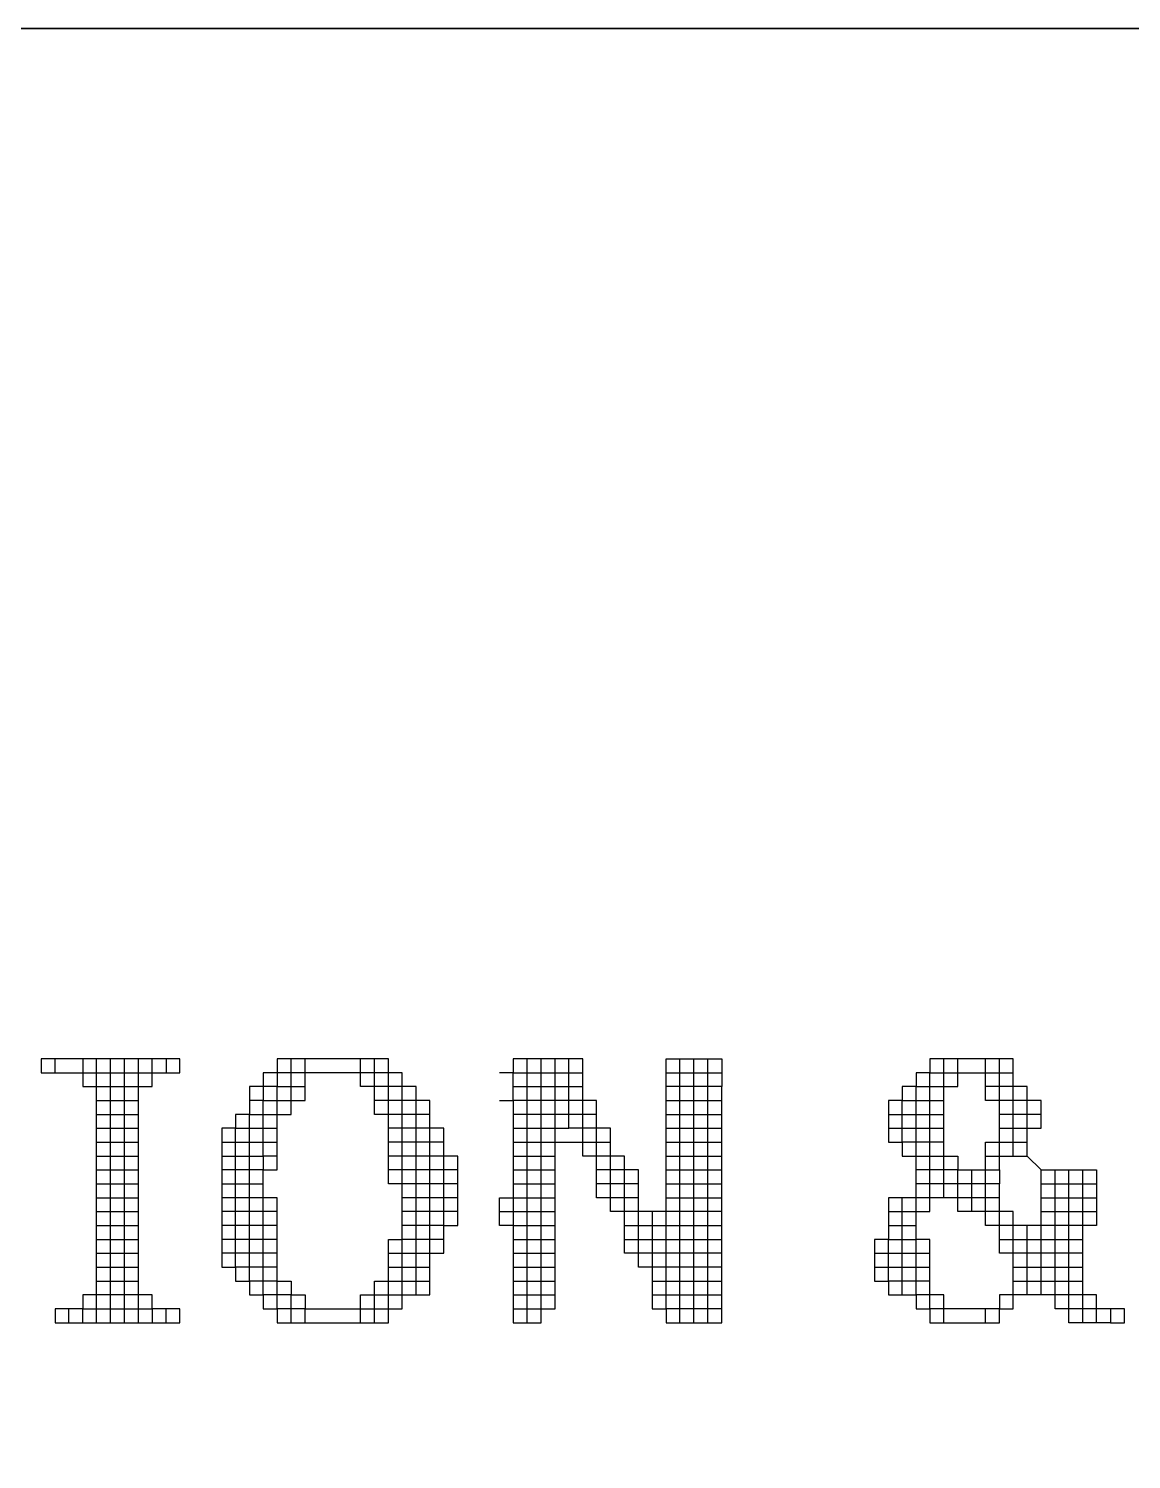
# Model space of a CAD drawing. Header units: millimetres. Extents: x 0 to 420, y 0 to 297.
# Drawn here: x 392.28 to 399.16, y 74.66 to 83.59 of the extents above; entities that cross this region are included whole.
import ezdxf
from ezdxf.enums import TextEntityAlignment as Align

# ---------------------------------------------------------------- set-up
doc = ezdxf.new("R2010")
doc.units = ezdxf.units.MM
doc.layers.add('GPDRAW', color=1, linetype='Continuous')
doc.layers.add('TEXT', color=255, linetype='Continuous')
doc.styles.add('ECL', font='SIMFANG_2312.TTF', dxfattribs={"width": 0.7, "height": 3})

# ---------------------------------------------------------------- blocks, each defined once
blk = doc.blocks.new('gpdraw')
at = {"color": 2}
blk.add_lwpolyline([(912.3076, -4.1132), (1041.8076, -4.1132), (1041.8076, -82.6999), (912.3076, -82.6999)], close=True, dxfattribs=at)
blk = doc.blocks.new('*U125')
at = {"color": 252, "linetype": 'Continuous'}
for points in [[(35.822, 6.504), (35.822, 6.355), (35.97, 6.355), (35.97, 6.504), (34.485, 6.504), (34.485, 6.355), (34.634, 6.355), (34.634, 6.504)], [(38.495, 5.167), (38.346, 5.167), (38.198, 5.167), (38.198, 5.316), (38.198, 5.464), (38.198, 5.613), (38.198, 5.761), (38.198, 5.91), (38.049, 5.91), (38.049, 6.058), (38.049, 6.207), (38.049, 6.355), (38.049, 6.504)]]:
    blk.add_lwpolyline(points, dxfattribs=at)
at = {"color": 251, "linetype": 'Continuous'}
for points in [[(34.931, 6.504), (34.931, 6.355), (34.931, 6.207), (35.079, 6.207), (35.228, 6.207), (35.376, 6.207), (35.525, 6.207), (35.673, 6.207), (35.673, 6.355), (35.673, 6.504)], [(45.177, 3.979), (45.177, 4.128), (45.177, 4.276), (45.177, 4.425), (45.177, 4.573), (45.177, 4.722), (45.177, 4.87), (45.177, 5.019), (45.177, 5.167), (45.177, 5.316), (45.029, 5.464), (45.029, 5.613), (45.029, 5.761), (45.177, 5.761), (45.177, 5.91), (45.029, 5.91), (45.029, 6.058), (45.029, 6.207), (44.88, 6.207), (44.88, 6.355), (44.88, 6.504), (43.989, 6.504), (43.989, 6.355), (43.841, 6.355), (43.841, 6.207), (43.692, 6.207), (43.692, 6.058), (43.544, 6.058), (43.544, 5.91), (43.544, 5.761), (43.544, 5.613), (43.692, 5.613), (43.692, 5.464), (43.841, 5.464), (43.989, 5.464), (44.138, 5.464), (44.286, 5.464), (44.286, 5.316), (44.583, 5.316), (44.583, 5.464), (44.583, 5.613), (44.732, 5.613), (44.88, 5.613), (45.029, 5.613)], [(45.177, 5.316), (45.771, 5.316), (45.771, 5.167), (45.771, 5.019), (45.771, 4.87), (45.771, 4.722), (45.623, 4.722), (45.474, 4.722), (45.326, 4.722), (45.177, 4.722), (44.88, 4.722), (44.732, 4.722), (44.583, 4.722), (44.583, 4.87), (44.435, 4.87), (44.286, 4.87), (44.286, 5.019), (44.138, 5.019), (43.989, 5.019), (43.841, 5.019), (43.544, 5.019), (43.544, 4.87), (43.544, 4.722), (43.544, 4.573), (43.395, 4.573), (43.395, 4.425), (43.395, 4.276), (43.395, 4.128), (43.544, 4.128), (43.544, 3.979), (43.692, 3.979), (43.841, 3.979), (43.841, 3.831), (43.989, 3.831), (43.989, 3.682), (44.138, 3.682), (44.286, 3.682), (44.435, 3.682), (44.583, 3.682), (44.583, 3.831)], [(38.049, 3.682), (38.049, 3.831), (38.198, 3.831), (38.198, 3.979), (38.198, 4.128), (38.198, 4.276), (38.198, 4.425), (38.198, 4.573), (38.346, 4.573)], [(34.782, 3.682), (34.931, 3.682), (35.079, 3.682), (35.228, 3.682), (35.376, 3.682), (35.525, 3.682), (35.673, 3.682), (35.822, 3.682), (35.822, 3.831)]]:
    blk.add_lwpolyline(points, dxfattribs=at)
at = {"color": 217, "linetype": 'Continuous'}
blk.add_lwpolyline([(35.079, 3.682), (35.079, 3.831), (35.079, 3.979), (35.079, 4.128), (35.079, 4.276), (35.079, 4.425), (35.079, 4.573), (35.079, 4.722), (35.079, 4.87), (35.079, 5.019), (35.079, 5.167), (35.079, 5.316), (35.079, 5.464), (35.079, 5.613), (35.079, 5.761), (35.079, 5.91), (35.079, 6.058), (35.079, 6.207), (35.079, 6.355), (35.079, 6.504)], dxfattribs=at)
at = {"color": 166, "linetype": 'Continuous'}
for points in [[(35.228, 3.682), (35.228, 3.831), (35.228, 3.979), (35.228, 4.128), (35.228, 4.276), (35.228, 4.425), (35.228, 4.573), (35.228, 4.722), (35.228, 4.87), (35.228, 5.019), (35.228, 5.167), (35.228, 5.316), (35.228, 5.464), (35.228, 5.613), (35.228, 5.761), (35.228, 5.91), (35.228, 6.058), (35.228, 6.207), (35.228, 6.355), (35.228, 6.504)], [(39.534, 6.207), (39.683, 6.207), (39.831, 6.207), (39.98, 6.207), (40.128, 6.207), (40.277, 6.207)], [(45.771, 3.682), (45.771, 3.831), (45.623, 3.831), (45.474, 3.831), (45.474, 3.979), (45.474, 4.128), (45.474, 4.276), (45.474, 4.425), (45.474, 4.573), (45.474, 4.722), (45.474, 4.87), (45.474, 5.019), (45.474, 5.167), (45.474, 5.316)], [(38.495, 3.979), (38.495, 4.128), (38.495, 4.276), (38.495, 4.425), (38.495, 4.573), (38.495, 4.722), (38.495, 4.87), (38.495, 5.019), (38.495, 5.167)]]:
    blk.add_lwpolyline(points, dxfattribs=at)
at = {"color": 156, "linetype": 'Continuous'}
for points in [[(35.376, 3.682), (35.376, 3.831), (35.376, 3.979), (35.376, 4.128), (35.376, 4.276), (35.376, 4.425), (35.376, 4.573), (35.376, 4.722), (35.376, 4.87), (35.376, 5.019), (35.376, 5.167), (35.376, 5.316), (35.376, 5.464), (35.376, 5.613), (35.376, 5.761), (35.376, 5.91), (35.376, 6.058), (35.376, 6.207), (35.376, 6.355), (35.376, 6.504)], [(39.534, 3.831), (39.683, 3.831), (39.831, 3.831), (39.831, 3.979), (39.831, 4.128), (39.831, 4.276), (39.831, 4.425), (39.831, 4.573), (39.831, 4.722), (39.831, 4.87), (39.831, 5.019), (39.831, 5.167), (39.831, 5.316), (39.831, 5.464), (39.831, 5.613), (39.831, 5.761), (39.831, 5.91), (39.831, 6.058), (39.831, 6.207), (39.831, 6.355), (39.831, 6.504)], [(41.465, 3.682), (41.465, 3.831), (41.465, 3.979), (41.465, 4.128), (41.465, 4.276), (41.465, 4.425), (41.465, 4.573), (41.465, 4.722), (41.465, 4.87), (41.465, 5.019), (41.465, 5.167), (41.465, 5.316), (41.465, 5.464), (41.465, 5.613), (41.465, 5.761), (41.465, 5.91), (41.465, 6.058), (41.465, 6.207), (41.465, 6.355), (41.465, 6.504)], [(38.792, 4.722), (38.643, 4.722), (38.643, 4.87), (38.495, 4.87), (38.346, 4.87)]]:
    blk.add_lwpolyline(points, dxfattribs=at)
at = {"color": 165, "linetype": 'Continuous'}
for points in [[(35.525, 3.682), (35.525, 3.831), (35.525, 3.979), (35.525, 4.128), (35.525, 4.276), (35.525, 4.425), (35.525, 4.573), (35.525, 4.722), (35.525, 4.87), (35.525, 5.019), (35.525, 5.167), (35.525, 5.316), (35.525, 5.464), (35.525, 5.613), (35.525, 5.761), (35.525, 5.91), (35.525, 6.058), (35.525, 6.207), (35.525, 6.355), (35.525, 6.504)], [(37.01, 5.464), (37.01, 5.613), (37.01, 5.761), (37.01, 5.91), (37.01, 6.058), (37.158, 6.058), (37.158, 6.207), (37.158, 6.355), (37.158, 6.504)], [(41.762, 4.276), (41.613, 4.276), (41.465, 4.276), (41.316, 4.276), (41.168, 4.276), (41.019, 4.276), (40.871, 4.276), (40.871, 4.425), (40.722, 4.425), (40.722, 4.573), (40.722, 4.722), (40.722, 4.87), (40.722, 5.019), (40.574, 5.019), (40.425, 5.019), (40.425, 5.167), (40.425, 5.316), (40.425, 5.464), (40.425, 5.613), (40.425, 5.761), (40.425, 5.91), (40.425, 6.058), (40.277, 6.058), (40.277, 6.207), (40.277, 6.355), (40.277, 6.504), (39.534, 6.504), (39.534, 6.355), (39.386, 6.355)], [(41.613, 3.682), (41.613, 3.831), (41.613, 3.979), (41.613, 4.128), (41.613, 4.276), (41.613, 4.425), (41.613, 4.573), (41.613, 4.722), (41.613, 4.87), (41.613, 5.019), (41.613, 5.167), (41.613, 5.316), (41.613, 5.464), (41.613, 5.613), (41.613, 5.761), (41.613, 5.91), (41.613, 6.058), (41.613, 6.207), (41.613, 6.355), (41.613, 6.504)], [(44.138, 5.019), (44.138, 5.167), (44.138, 5.316), (44.138, 5.464), (44.138, 5.613), (44.138, 5.761), (44.138, 5.91), (44.138, 6.058), (44.138, 6.207), (44.138, 6.355), (44.138, 6.504)], [(36.861, 5.019), (36.861, 5.167), (36.861, 5.316), (36.713, 5.316), (36.564, 5.316), (36.416, 5.316)], [(37.01, 4.87), (36.861, 4.87), (36.861, 5.019), (36.713, 5.019), (36.564, 5.019), (36.416, 5.019)], [(37.01, 4.722), (36.861, 4.722), (36.861, 4.87), (36.713, 4.87), (36.564, 4.87), (36.416, 4.87)], [(37.01, 4.128), (37.158, 4.128), (37.158, 3.979), (37.307, 3.979), (37.307, 3.831), (37.901, 3.831), (37.901, 3.979), (38.049, 3.979), (38.049, 4.128), (38.198, 4.128), (38.346, 4.128), (38.495, 4.128), (38.643, 4.128)]]:
    blk.add_lwpolyline(points, dxfattribs=at)
at = {"color": 175, "linetype": 'Continuous'}
for points in [[(36.416, 5.464), (36.564, 5.464), (36.564, 5.613), (36.713, 5.613), (36.713, 5.761), (36.861, 5.761), (36.861, 5.91), (37.01, 5.91), (37.158, 5.91), (37.158, 6.058), (37.307, 6.058), (37.307, 6.207), (37.307, 6.355), (37.307, 6.504)], [(37.901, 3.682), (37.901, 3.831), (38.049, 3.831), (38.049, 3.979), (38.198, 3.979), (38.346, 3.979), (38.495, 3.979), (38.643, 3.979), (38.643, 4.128), (38.643, 4.276), (38.643, 4.425), (38.792, 4.425), (38.792, 4.573), (38.792, 4.722), (38.792, 4.87), (38.792, 5.019), (38.792, 5.167), (38.792, 5.316), (38.792, 5.464), (38.792, 5.613), (38.792, 5.761), (38.643, 5.761), (38.643, 5.91), (38.495, 5.91), (38.495, 6.058), (38.495, 6.207), (38.346, 6.207), (38.346, 6.355), (38.198, 6.355), (38.198, 6.504), (37.01, 6.504), (37.01, 6.355), (36.861, 6.355), (36.861, 6.207), (36.713, 6.207), (36.713, 6.058), (36.713, 5.91), (36.564, 5.91), (36.564, 5.761), (36.416, 5.761), (36.416, 5.613), (36.416, 5.464), (36.416, 5.316), (36.416, 5.167), (36.416, 5.019), (36.416, 4.87), (36.416, 4.722), (36.416, 4.573), (36.416, 4.425), (36.416, 4.276), (36.564, 4.276), (36.564, 4.128), (36.713, 4.128), (36.713, 3.979), (36.861, 3.979), (36.861, 3.831), (37.01, 3.831), (37.01, 3.682), (37.158, 3.682), (37.307, 3.682), (37.455, 3.682), (37.604, 3.682), (37.752, 3.682), (37.901, 3.682), (38.049, 3.682), (38.198, 3.682), (38.198, 3.831), (38.346, 3.831), (38.346, 3.979), (38.346, 4.128), (38.346, 4.276), (38.346, 4.425), (38.346, 4.573), (38.346, 4.722), (38.346, 4.87), (38.346, 5.019), (38.346, 5.167), (38.346, 5.316), (38.346, 5.464), (38.346, 5.613), (38.346, 5.761), (38.346, 5.91), (38.198, 5.91), (38.198, 6.058), (38.198, 6.207), (38.198, 6.355), (38.049, 6.355), (37.901, 6.355), (37.901, 6.504)], [(41.168, 6.058), (41.316, 6.058), (41.465, 6.058), (41.613, 6.058), (41.762, 6.058)], [(41.168, 5.91), (41.316, 5.91), (41.465, 5.91), (41.613, 5.91), (41.762, 5.91)], [(43.544, 5.761), (43.692, 5.761), (43.841, 5.761), (43.989, 5.761), (43.989, 5.91), (44.138, 5.91)], [(41.762, 4.87), (41.613, 4.87), (41.465, 4.87), (41.316, 4.87), (41.168, 4.87), (40.871, 4.87), (40.722, 4.87), (40.574, 4.87), (40.574, 5.019), (40.574, 5.167), (40.574, 5.316), (40.574, 5.464), (40.425, 5.464), (40.277, 5.464), (40.277, 5.613), (40.277, 5.761), (40.128, 5.761)], [(41.168, 5.761), (41.316, 5.761), (41.465, 5.761), (41.613, 5.761), (41.762, 5.761)], [(41.168, 5.613), (41.316, 5.613), (41.465, 5.613), (41.613, 5.613), (41.762, 5.613)], [(41.168, 5.464), (41.316, 5.464), (41.465, 5.464), (41.613, 5.464), (41.762, 5.464)], [(41.168, 5.316), (41.316, 5.316), (41.465, 5.316), (41.613, 5.316), (41.762, 5.316)], [(41.168, 5.167), (41.316, 5.167), (41.465, 5.167), (41.613, 5.167), (41.762, 5.167)], [(41.168, 5.019), (41.316, 5.019), (41.465, 5.019), (41.613, 5.019), (41.762, 5.019)], [(37.01, 4.573), (36.861, 4.573), (36.861, 4.722), (36.713, 4.722), (36.564, 4.722), (36.416, 4.722)], [(40.722, 4.722), (40.871, 4.722), (41.019, 4.722), (41.168, 4.722), (41.316, 4.722), (41.465, 4.722), (41.613, 4.722), (41.762, 4.722)], [(37.01, 4.425), (36.861, 4.425), (36.861, 4.573), (36.713, 4.573), (36.564, 4.573), (36.416, 4.573)]]:
    blk.add_lwpolyline(points, dxfattribs=at)
at = {"color": 177, "linetype": 'Continuous'}
for points in [[(39.534, 5.761), (39.683, 5.761), (39.831, 5.761), (39.98, 5.761), (39.98, 5.91), (39.98, 6.058), (39.98, 6.207), (39.98, 6.355), (39.98, 6.504)], [(36.416, 5.613), (36.564, 5.613), (36.564, 5.761), (36.713, 5.761), (36.713, 5.91), (36.861, 5.91), (36.861, 6.058), (37.01, 6.058), (37.01, 6.207), (37.158, 6.207), (37.307, 6.207)], [(38.792, 5.613), (38.643, 5.613), (38.643, 5.761), (38.495, 5.761), (38.495, 5.91), (38.346, 5.91), (38.346, 6.058), (38.198, 6.058), (38.049, 6.058)], [(44.732, 5.761), (44.88, 5.761), (45.029, 5.761), (45.029, 5.91), (44.88, 5.91), (44.732, 5.91)], [(37.01, 4.128), (36.861, 4.128), (36.861, 4.276), (36.713, 4.276), (36.564, 4.276), (36.564, 4.425), (36.564, 4.573), (36.564, 4.722), (36.564, 4.87), (36.564, 5.019), (36.564, 5.167), (36.564, 5.316), (36.564, 5.464), (36.713, 5.464), (36.713, 5.613), (36.861, 5.613), (36.861, 5.761), (37.01, 5.761)], [(37.307, 3.682), (37.307, 3.831), (37.158, 3.831), (37.158, 3.979), (37.01, 3.979), (36.861, 3.979), (36.861, 4.128), (36.713, 4.128), (36.713, 4.276), (36.713, 4.425), (36.713, 4.573), (36.713, 4.722), (36.713, 4.87), (36.713, 5.019), (36.713, 5.167), (36.713, 5.316), (36.713, 5.464), (36.861, 5.464), (36.861, 5.613), (37.01, 5.613)], [(44.583, 5.167), (44.435, 5.167), (44.286, 5.167), (44.286, 5.316), (44.138, 5.316), (43.989, 5.316), (43.841, 5.316)], [(44.435, 4.87), (44.435, 5.019), (44.435, 5.167), (44.435, 5.316)], [(35.079, 5.167), (35.228, 5.167), (35.376, 5.167), (35.525, 5.167)], [(45.177, 5.167), (45.326, 5.167), (45.474, 5.167), (45.623, 5.167), (45.771, 5.167)], [(43.544, 4.722), (43.692, 4.722), (43.841, 4.722)], [(38.198, 4.425), (38.346, 4.425), (38.495, 4.425), (38.643, 4.425), (38.643, 4.573), (38.495, 4.573), (38.346, 4.573)], [(44.732, 4.573), (44.88, 4.573), (45.029, 4.573), (45.177, 4.573), (45.326, 4.573), (45.474, 4.573), (45.623, 4.573)], [(35.079, 4.276), (35.228, 4.276), (35.376, 4.276), (35.525, 4.276)], [(44.88, 4.128), (45.029, 4.128), (45.177, 4.128), (45.326, 4.128), (45.474, 4.128), (45.623, 4.128)], [(34.931, 3.682), (34.931, 3.831), (35.079, 3.831), (35.228, 3.831), (35.376, 3.831), (35.525, 3.831), (35.673, 3.831), (35.673, 3.682)]]:
    blk.add_lwpolyline(points, dxfattribs=at)
at = {"color": 147, "linetype": 'Continuous'}
for points in [[(39.534, 5.613), (39.683, 5.613), (39.831, 5.613), (39.98, 5.613), (39.98, 5.761), (40.128, 5.761), (40.128, 5.91), (40.128, 6.058), (40.128, 6.207), (40.128, 6.355), (40.128, 6.504)], [(41.762, 4.425), (41.613, 4.425), (41.465, 4.425), (41.316, 4.425), (41.168, 4.425), (41.019, 4.425), (40.871, 4.425), (40.871, 4.573), (40.871, 4.722), (40.871, 4.87), (40.871, 5.019), (40.871, 5.167), (40.871, 5.316), (40.722, 5.316), (40.722, 5.464), (40.574, 5.464), (40.574, 5.613), (40.574, 5.761), (40.425, 5.761), (40.277, 5.761), (40.277, 5.91), (40.128, 5.91), (39.98, 5.91), (39.831, 5.91), (39.683, 5.91), (39.534, 5.91)], [(38.94, 5.167), (38.792, 5.167), (38.643, 5.167), (38.643, 5.316), (38.495, 5.316), (38.495, 5.464), (38.346, 5.464), (38.198, 5.464)], [(39.534, 5.464), (39.683, 5.464), (39.831, 5.464), (39.98, 5.464)], [(38.94, 5.019), (38.792, 5.019), (38.643, 5.019), (38.643, 5.167), (38.495, 5.167), (38.495, 5.316), (38.346, 5.316), (38.198, 5.316)], [(39.534, 4.128), (39.683, 4.128), (39.831, 4.128), (39.98, 4.128)], [(41.019, 3.979), (41.168, 3.979), (41.316, 3.979), (41.465, 3.979), (41.613, 3.979), (41.762, 3.979)]]:
    blk.add_lwpolyline(points, dxfattribs=at)
at = {"color": 168, "linetype": 'Continuous'}
blk.add_lwpolyline([(39.683, 3.682), (39.683, 3.831), (39.683, 3.979), (39.683, 4.128), (39.683, 4.276), (39.683, 4.425), (39.683, 4.573), (39.683, 4.722), (39.683, 4.87), (39.683, 5.019), (39.683, 5.167), (39.683, 5.316), (39.683, 5.464), (39.683, 5.613), (39.683, 5.761), (39.683, 5.91), (39.683, 6.058), (39.683, 6.207), (39.683, 6.355), (39.683, 6.504)], dxfattribs=at)
at = {"color": 185, "linetype": 'Continuous'}
blk.add_lwpolyline([(41.762, 3.831), (41.613, 3.831), (41.465, 3.831), (41.316, 3.831), (41.168, 3.831), (41.168, 3.979), (41.168, 4.128), (41.168, 4.276), (41.168, 4.425), (41.168, 4.573), (41.168, 4.722), (41.168, 4.87), (41.168, 5.019), (41.168, 5.167), (41.168, 5.316), (41.168, 5.464), (41.168, 5.613), (41.168, 5.761), (41.168, 5.91), (41.168, 6.058), (41.168, 6.207), (41.168, 6.355), (41.168, 6.504), (41.762, 6.504), (41.762, 6.355), (41.762, 6.207)], dxfattribs=at)
at = {"color": 187, "linetype": 'Continuous'}
for points in [[(41.316, 3.682), (41.316, 3.831), (41.316, 3.979), (41.316, 4.128), (41.316, 4.276), (41.316, 4.425), (41.316, 4.573), (41.316, 4.722), (41.316, 4.87), (41.316, 5.019), (41.316, 5.167), (41.316, 5.316), (41.316, 5.464), (41.316, 5.613), (41.316, 5.761), (41.316, 5.91), (41.316, 6.058), (41.316, 6.207), (41.316, 6.355), (41.316, 6.504)], [(39.386, 6.058), (39.534, 6.058), (39.534, 6.207), (39.534, 6.355), (39.683, 6.355), (39.831, 6.355), (39.98, 6.355), (40.128, 6.355), (40.277, 6.355)], [(43.544, 5.91), (43.692, 5.91), (43.692, 6.058), (43.841, 6.058), (43.841, 6.207), (43.989, 6.207), (43.989, 6.355), (44.138, 6.355), (44.286, 6.355), (44.435, 6.355), (44.583, 6.355), (44.732, 6.355), (44.88, 6.355)], [(35.079, 5.464), (35.228, 5.464), (35.376, 5.464), (35.525, 5.464)], [(35.079, 5.316), (35.228, 5.316), (35.376, 5.316), (35.525, 5.316)], [(45.029, 3.979), (45.029, 4.128), (45.029, 4.276), (45.029, 4.425), (45.029, 4.573), (45.029, 4.722)], [(37.01, 4.276), (36.861, 4.276), (36.861, 4.425), (36.713, 4.425), (36.564, 4.425), (36.416, 4.425)]]:
    blk.add_lwpolyline(points, dxfattribs=at)
at = {"color": 157, "linetype": 'Continuous'}
for points in [[(45.92, 3.831), (45.92, 3.682), (46.068, 3.682), (46.068, 3.831), (45.771, 3.831), (45.771, 3.979), (45.623, 3.979), (45.474, 3.979), (45.326, 3.979), (45.177, 3.979), (45.029, 3.979), (44.88, 3.979), (44.732, 3.979), (44.732, 3.831), (44.138, 3.831), (44.138, 3.979), (43.989, 3.979), (43.841, 3.979), (43.841, 4.128), (43.841, 4.276), (43.841, 4.425), (43.841, 4.573), (43.841, 4.722), (43.841, 4.87), (43.841, 5.019), (43.841, 5.167), (43.841, 5.316), (43.841, 5.464), (43.841, 5.613), (43.692, 5.613), (43.692, 5.761), (43.692, 5.91), (43.841, 5.91), (43.841, 6.058), (43.989, 6.058), (43.989, 6.207), (44.138, 6.207), (44.286, 6.207), (44.286, 6.355), (44.286, 6.504)], [(44.732, 5.316), (44.732, 5.464), (44.732, 5.613), (44.732, 5.761), (44.732, 5.91), (44.732, 6.058), (44.732, 6.207), (44.732, 6.355), (44.732, 6.504)], [(38.643, 5.91), (38.643, 6.058), (38.495, 6.058), (38.346, 6.058), (38.346, 6.207), (38.198, 6.207), (38.049, 6.207), (37.901, 6.207), (37.901, 6.355), (37.752, 6.355), (37.604, 6.355), (37.455, 6.355), (37.307, 6.355), (37.158, 6.355), (37.01, 6.355), (37.01, 6.207), (36.861, 6.207), (36.861, 6.058), (36.713, 6.058)], [(35.079, 6.058), (35.228, 6.058), (35.376, 6.058), (35.525, 6.058)], [(38.94, 5.316), (38.792, 5.316), (38.643, 5.316), (38.643, 5.464), (38.495, 5.464), (38.495, 5.613), (38.346, 5.613), (38.198, 5.613)], [(39.534, 5.316), (39.683, 5.316), (39.831, 5.316), (39.98, 5.316)], [(40.871, 5.167), (40.722, 5.167), (40.722, 5.316), (40.574, 5.316), (40.425, 5.316)], [(39.534, 5.167), (39.683, 5.167), (39.831, 5.167), (39.98, 5.167)], [(39.534, 5.019), (39.683, 5.019), (39.831, 5.019), (39.98, 5.019)], [(39.534, 4.722), (39.683, 4.722), (39.831, 4.722), (39.98, 4.722)], [(39.534, 4.573), (39.683, 4.573), (39.831, 4.573), (39.98, 4.573)], [(40.722, 4.573), (40.871, 4.573), (41.019, 4.573), (41.168, 4.573), (41.316, 4.573), (41.465, 4.573), (41.613, 4.573), (41.762, 4.573)], [(39.534, 4.425), (39.683, 4.425), (39.831, 4.425), (39.98, 4.425)], [(43.395, 4.276), (43.544, 4.276), (43.544, 4.425), (43.692, 4.425), (43.841, 4.425), (43.989, 4.425)], [(39.534, 4.276), (39.683, 4.276), (39.831, 4.276), (39.98, 4.276)], [(44.138, 3.682), (44.138, 3.831), (43.989, 3.831), (43.989, 3.979), (43.989, 4.128), (43.841, 4.128), (43.692, 4.128), (43.544, 4.128), (43.544, 4.276), (43.692, 4.276), (43.841, 4.276), (43.989, 4.276)], [(39.534, 3.979), (39.683, 3.979), (39.831, 3.979), (39.98, 3.979)], [(41.019, 4.128), (41.168, 4.128), (41.316, 4.128), (41.465, 4.128), (41.613, 4.128), (41.762, 4.128)]]:
    blk.add_lwpolyline(points, dxfattribs=at)
at = {"color": 197, "linetype": 'Continuous'}
for points in [[(44.88, 5.464), (44.88, 5.613), (44.88, 5.761), (44.88, 5.91), (44.88, 6.058), (44.732, 6.058), (44.583, 6.058), (44.583, 6.207), (44.583, 6.355), (44.583, 6.504)], [(41.168, 6.355), (41.316, 6.355), (41.465, 6.355), (41.613, 6.355), (41.762, 6.355)], [(45.92, 3.682), (45.771, 3.682), (45.623, 3.682), (45.474, 3.682), (45.474, 3.831), (45.326, 3.831), (45.326, 3.979), (45.326, 4.128), (45.326, 4.276), (45.326, 4.425), (45.326, 4.573), (45.326, 4.722), (45.326, 4.87), (45.326, 5.019), (45.326, 5.167), (45.326, 5.316)], [(45.177, 5.019), (45.326, 5.019), (45.474, 5.019), (45.623, 5.019), (45.771, 5.019)], [(45.177, 4.87), (45.326, 4.87), (45.474, 4.87), (45.623, 4.87), (45.771, 4.87)], [(43.395, 4.425), (43.544, 4.425), (43.544, 4.573), (43.692, 4.573), (43.841, 4.573)]]:
    blk.add_lwpolyline(points, dxfattribs=at)
at = {"color": 167, "linetype": 'Continuous'}
for points in [[(34.634, 6.355), (34.782, 6.355), (34.931, 6.355), (35.079, 6.355), (35.228, 6.355), (35.376, 6.355), (35.525, 6.355), (35.673, 6.355), (35.822, 6.355)], [(45.029, 6.058), (44.88, 6.058), (44.88, 6.207), (44.732, 6.207), (44.583, 6.207)], [(43.544, 4.87), (43.692, 4.87), (43.841, 4.87), (43.989, 4.87), (43.989, 5.019), (43.989, 5.167), (43.989, 5.316), (43.989, 5.464), (43.989, 5.613), (43.841, 5.613), (43.841, 5.761), (43.841, 5.91), (43.989, 5.91), (43.989, 6.058), (44.138, 6.058)], [(35.079, 5.91), (35.228, 5.91), (35.376, 5.91), (35.525, 5.91)], [(35.079, 5.761), (35.228, 5.761), (35.376, 5.761), (35.525, 5.761)], [(38.792, 5.464), (38.643, 5.464), (38.643, 5.613), (38.495, 5.613), (38.495, 5.761), (38.346, 5.761), (38.198, 5.761)], [(35.079, 5.613), (35.228, 5.613), (35.376, 5.613), (35.525, 5.613)], [(45.623, 4.425), (45.474, 4.425), (45.326, 4.425), (45.177, 4.425), (45.029, 4.425), (44.88, 4.425), (44.732, 4.425), (44.732, 4.573), (44.732, 4.722), (44.732, 4.87), (44.583, 4.87), (44.583, 5.019), (44.583, 5.167), (44.583, 5.316), (44.732, 5.316), (44.732, 5.167)], [(45.623, 3.682), (45.623, 3.831), (45.623, 3.979), (45.623, 4.128), (45.623, 4.276), (45.623, 4.425), (45.623, 4.573), (45.623, 4.722), (45.623, 4.87), (45.623, 5.019), (45.623, 5.167), (45.623, 5.316)], [(36.416, 5.167), (36.564, 5.167), (36.713, 5.167), (36.861, 5.167)], [(40.871, 5.019), (40.722, 5.019), (40.722, 5.167), (40.574, 5.167), (40.425, 5.167)], [(44.732, 5.019), (44.583, 5.019), (44.435, 5.019), (44.286, 5.019), (44.286, 5.167), (44.138, 5.167), (43.989, 5.167), (43.841, 5.167)], [(35.079, 5.019), (35.228, 5.019), (35.376, 5.019), (35.525, 5.019)], [(35.079, 4.87), (35.228, 4.87), (35.376, 4.87), (35.525, 4.87)], [(35.079, 4.722), (35.228, 4.722), (35.376, 4.722), (35.525, 4.722)], [(38.792, 4.573), (38.643, 4.573), (38.643, 4.722), (38.495, 4.722), (38.346, 4.722)], [(35.079, 4.573), (35.228, 4.573), (35.376, 4.573), (35.525, 4.573)], [(35.079, 4.425), (35.228, 4.425), (35.376, 4.425), (35.525, 4.425)], [(38.198, 4.276), (38.346, 4.276), (38.495, 4.276), (38.643, 4.276)], [(44.88, 4.276), (45.029, 4.276), (45.177, 4.276), (45.326, 4.276), (45.474, 4.276), (45.623, 4.276)], [(35.079, 4.128), (35.228, 4.128), (35.376, 4.128), (35.525, 4.128)]]:
    blk.add_lwpolyline(points, dxfattribs=at)
at = {"color": 163, "linetype": 'Continuous'}
for points in [[(41.019, 4.87), (41.019, 4.722), (41.019, 4.573), (41.019, 4.425), (41.019, 4.276), (41.019, 4.128), (41.019, 3.979), (41.019, 3.831), (41.168, 3.831), (41.168, 3.682), (41.316, 3.682), (41.465, 3.682), (41.613, 3.682), (41.762, 3.682), (41.762, 3.831), (41.762, 3.979), (41.762, 4.128), (41.762, 4.276), (41.762, 4.425), (41.762, 4.573), (41.762, 4.722), (41.762, 4.87), (41.762, 5.019), (41.762, 5.167), (41.762, 5.316), (41.762, 5.464), (41.762, 5.613), (41.762, 5.761), (41.762, 5.91), (41.762, 6.058), (41.762, 6.207), (41.613, 6.207), (41.465, 6.207), (41.316, 6.207), (41.168, 6.207)], [(37.158, 3.682), (37.158, 3.831), (37.01, 3.831), (37.01, 3.979), (37.01, 4.128), (37.01, 4.276), (37.01, 4.425), (37.01, 4.573), (37.01, 4.722), (37.01, 4.87), (37.01, 5.019), (36.861, 5.019)]]:
    blk.add_lwpolyline(points, dxfattribs=at)
at = {"color": 155, "linetype": 'Continuous'}
for points in [[(40.425, 5.91), (40.277, 5.91), (40.277, 6.058), (40.128, 6.058), (39.98, 6.058), (39.831, 6.058), (39.683, 6.058), (39.534, 6.058), (39.534, 5.91), (39.534, 5.761), (39.534, 5.613), (39.534, 5.464), (39.534, 5.316), (39.534, 5.167), (39.534, 5.019), (39.534, 4.87), (39.534, 4.722), (39.534, 4.573), (39.534, 4.425), (39.534, 4.276), (39.534, 4.128), (39.534, 3.979), (39.534, 3.831), (39.534, 3.682), (39.683, 3.682), (39.831, 3.682), (39.831, 3.831), (39.98, 3.831), (39.98, 3.979), (39.98, 4.128), (39.98, 4.276), (39.98, 4.425), (39.98, 4.573), (39.98, 4.722), (39.98, 4.87), (39.98, 5.019), (39.98, 5.167), (39.98, 5.316), (39.98, 5.464), (39.98, 5.613), (40.128, 5.613), (40.277, 5.613), (40.425, 5.613), (40.574, 5.613)], [(44.583, 5.464), (44.732, 5.464), (44.88, 5.464), (45.029, 5.464)], [(44.583, 3.682), (44.732, 3.682), (44.732, 3.831), (44.88, 3.831), (44.88, 3.979), (44.88, 4.128), (44.88, 4.276), (44.88, 4.425), (44.88, 4.573), (44.88, 4.722), (44.88, 4.87), (44.732, 4.87), (44.732, 5.019), (44.732, 5.167), (44.583, 5.167)]]:
    blk.add_lwpolyline(points, dxfattribs=at)
at = {"color": 143, "linetype": 'Continuous'}
for points in [[(45.177, 5.91), (45.177, 6.058), (45.029, 6.058)], [(36.861, 5.316), (37.01, 5.316), (37.01, 5.464), (36.861, 5.464), (36.861, 5.316)], [(38.792, 4.722), (38.94, 4.722), (38.94, 4.87), (38.94, 5.019), (38.94, 5.167), (38.94, 5.316), (38.94, 5.464), (38.792, 5.464)], [(43.989, 4.128), (43.989, 4.276), (43.989, 4.425), (43.989, 4.573), (43.841, 4.573)]]:
    blk.add_lwpolyline(points, dxfattribs=at)
at = {"color": 152, "linetype": 'Continuous'}
blk.add_lwpolyline([(44.138, 5.613), (43.989, 5.613), (43.989, 5.761), (44.138, 5.761)], dxfattribs=at)
at = {"color": 154, "linetype": 'Continuous'}
blk.add_lwpolyline([(38.94, 4.87), (38.792, 4.87), (38.643, 4.87), (38.643, 5.019), (38.495, 5.019), (38.346, 5.019)], dxfattribs=at)
at = {"color": 8, "linetype": 'Continuous'}
blk.add_lwpolyline([(39.534, 4.722), (39.386, 4.722), (39.386, 4.87), (39.386, 5.019), (39.534, 5.019)], dxfattribs=at)
at = {"color": 189, "linetype": 'Continuous'}
blk.add_lwpolyline([(43.692, 3.979), (43.692, 4.128), (43.692, 4.276), (43.692, 4.425), (43.692, 4.573), (43.692, 4.722), (43.692, 4.87), (43.692, 5.019)], dxfattribs=at)
at = {"color": 137, "linetype": 'Continuous'}
blk.add_lwpolyline([(39.386, 4.87), (39.534, 4.87), (39.683, 4.87), (39.831, 4.87), (39.98, 4.87)], dxfattribs=at)
at = {"color": 195, "linetype": 'Continuous'}
blk.add_lwpolyline([(35.822, 3.682), (35.97, 3.682), (35.97, 3.831), (35.673, 3.831), (35.673, 3.979), (35.525, 3.979), (35.376, 3.979), (35.228, 3.979), (35.079, 3.979), (34.931, 3.979), (34.931, 3.831), (34.634, 3.831), (34.634, 3.682), (34.782, 3.682), (34.782, 3.831)], dxfattribs=at)
blk = doc.blocks.new('XXDAFRAM-CH-HENG-A3')
at = {"layer": 'GPDRAW', "color": 4, "linetype": 'Continuous'}
blk.add_line((415, 83.5867), (285.5, 83.5867), dxfattribs=at)
blk.add_line((415, 83.5867), (285.5, 83.5867), dxfattribs=at)
at = {"layer": 'GPDRAW', "color": 1, "linetype": 'Continuous'}
blk.add_line((285.5, 83.5867), (415, 83.5867), dxfattribs=at)
at = {"layer": 'TEXT', "xscale": 0.5833334012754957, "yscale": 0.5833334012751774, "zscale": 0.5833334012750713}
blk.add_blockref('*U125', (372.2418, 73.3674), dxfattribs=at)
at = {"linetype": 'Continuous', "style": 'ECL', "width": 0.7}
for tag, height, p in [('DESIGNSTATUS', 2.8, (407.0134, 52.2864)), ('ENDESIGNSTATUS', 2.8, (407.0134, 47.3753)), ('V', 2.8, (378.3083, 42.4219)), ('O', 2.8, (382.625, 42.4219)), ('N', 2.8, (386.9417, 42.4219)), ('L', 2.8, (391.2583, 42.4219)), ('D', 2.8, (399.8917, 42.4219)), ('W', 2.8, (404.2083, 42.4219)), ('G', 2.8, (408.525, 42.4219)), ('VEREN40', 2.8, (412.8417, 42.4219)), ('DWGNAME1', 3, (372.0218, 30.8899)), ('DWGENAME1', 3, (371.8333, 27.2261)), ('DWGNAME', 3, (371.8333, 27.1455)), ('DWGNAME2', 3, (371.8333, 23.3223)), ('DWGENAME', 3, (371.8333, 23.3029)), ('DWGENAME2', 3, (372.0571, 19.6424)), ('DWGNO', 3, (370.7195, 8.7194)), ('VEREN40', 3, (411.2237, 8.7194))]:
    blk.add_attdef(tag, text='', height=height, dxfattribs=at).set_placement(p, align=Align.MIDDLE)
at = {"style": 'ECL', "width": 0.7, "flags": 1}
for p in [(321.4722, 31.7944), (321.4722, 26.1944), (321.4722, 20.5944), (321.4722, 14.9944)]:
    blk.add_attdef('DATE', text='', height=3, dxfattribs=at).set_placement(p, align=Align.MIDDLE)
for tag, p in [('SJ1', (299.8889, 28.9944)), ('JH', (299.8889, 23.3944)), ('SH1', (299.8889, 17.7944)), ('PZ', (299.8889, 12.1944)), ('BL', (299.8889, 5))]:
    blk.add_attdef(tag, p, '', height=3, dxfattribs=at)

msp = doc.modelspace()

# ---------------------------------------------------------------- block references
for name, p in [('XXDAFRAM-CH-HENG-A3', (0, 0)), ('gpdraw', (-626.8076, 87.6999))]:
    msp.add_blockref(name, p)

doc.saveas('drawing.dxf')
